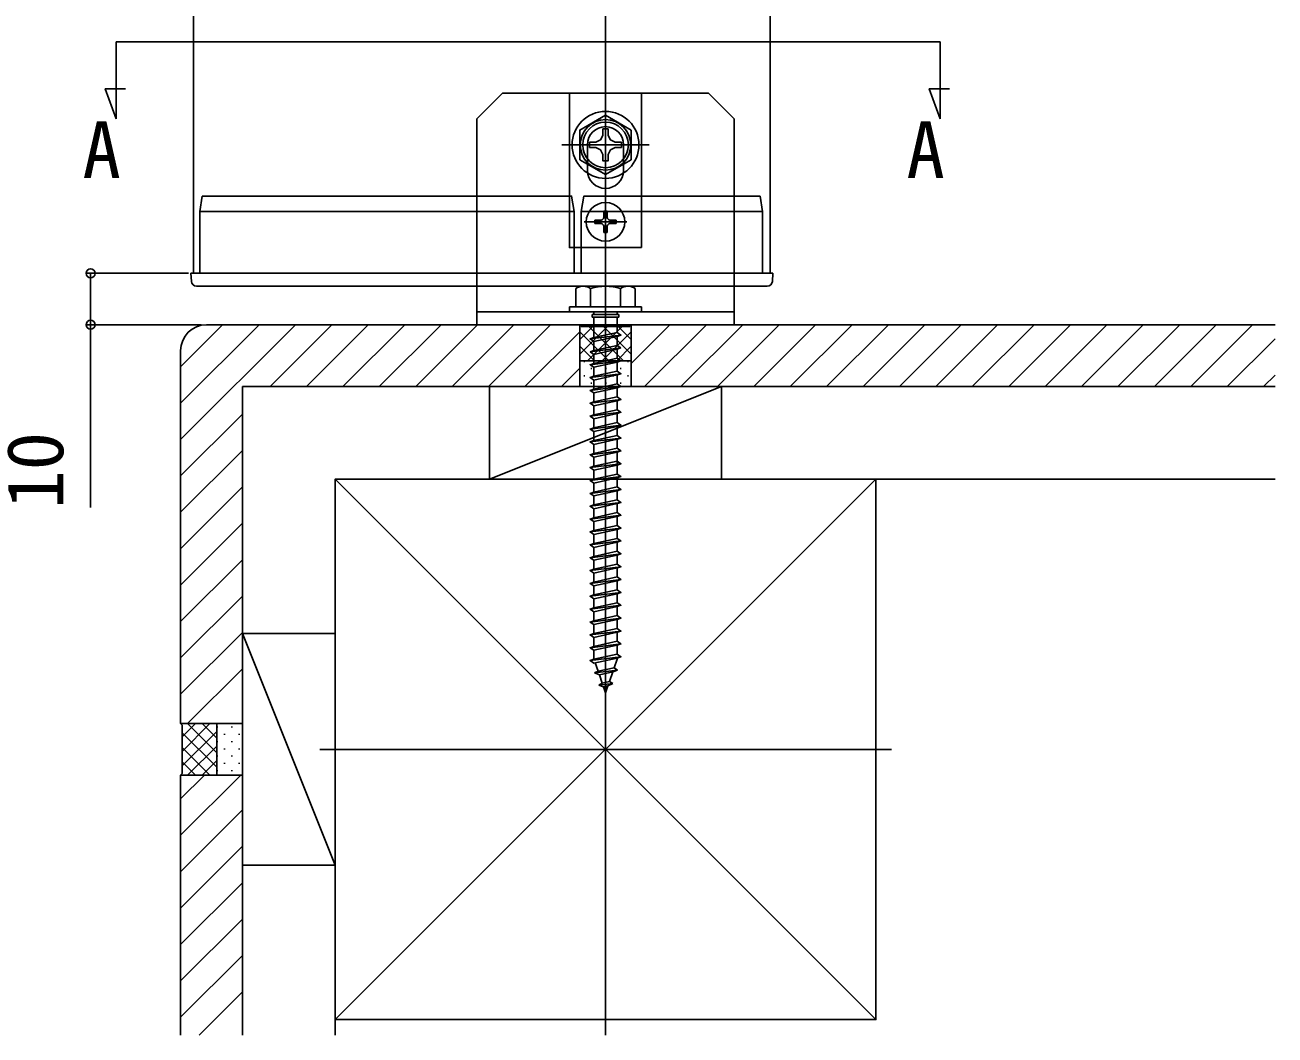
# Model space of a CAD drawing. Units: millimetres, scale not verified. Extents: x -875 to 875, y -1299 to 1293.
# Drawn here: x 50.5 to 293.2, y -39.6 to 156.6 of the extents above; entities that cross this region are included whole.
import ezdxf
from ezdxf.enums import TextEntityAlignment as Align

# ---------------------------------------------------------------- set-up
doc = ezdxf.new("R2010")
doc.units = ezdxf.units.MM
doc.header["$LTSCALE"] = 8
for name, color, linetype in [('0-1_USER1', 3, 'Continuous'), ('0-3_YKK_12', 2, 'Continuous'), ('0-4_YKK_13', 4, 'Continuous'), ('0-5_YKK_D', 6, 'Continuous'), ('0-7_YSS_K', 3, 'Continuous'), ('0-8_YSS_KE', 3, 'Continuous')]:
    doc.layers.add(name, color=color, linetype=linetype)
doc.styles.add('ＭＳ ゴシック', font='')
doc.styles.get('ＭＳ ゴシック').set_extended_font_data('MS Gothic')

msp = doc.modelspace()

# ---------------------------------------------------------------- linework, layer by layer
at = {"layer": '0-3_YKK_12'}
for p, q in [((83.223, 108.353), (83.223, 581.353)), ((195.223, 108.353), (195.223, 469.353)), ((68.223, 153.353), (68.223, 138.353)), ((68.223, 153.353), (228.223, 153.353)), ((228.223, 153.353), (228.223, 138.353)), ((83.223, 108.353), (195.223, 108.353))]:
    msp.add_line(p, q, dxfattribs=at)
for points in [[(68.223, 138.353), (66.094, 144.203), (69.994, 144.203)], [(228.223, 138.353), (226.094, 144.203), (229.994, 144.203)]]:
    msp.add_lwpolyline(points, dxfattribs=at)
at = {"layer": '0-4_YKK_13'}
for p, q in [((143.223, 143.353), (138.223, 138.353)), ((143.223, 143.353), (183.223, 143.353)), ((188.223, 138.353), (183.223, 143.353)), ((163.223, 141.806), (163.223, 124.806)), ((162.7, 135.16), (162.721, 136.406)), ((171.723, 133.306), (154.723, 133.306)), ((159.723, 133.353), (159.723, 128.353)), ((166.723, 133.353), (166.723, 128.353)), ((84.923, 123.353), (84.423, 120.354)), ((163.223, 114.203), (163.223, 122.503)), ((157.123, 120.353), (157.123, 108.353)), ((158.523, 120.353), (193.099, 120.353)), ((158.523, 120.353), (158.523, 108.353)), ((162.873, 120.403), (163.573, 120.403)), ((162.873, 120.403), (162.873, 119.203)), ((163.573, 120.403), (163.573, 119.203)), ((159.073, 118.353), (167.373, 118.353)), ((161.173, 118.703), (161.173, 118.003)), ((161.173, 118.703), (162.373, 118.703)), ((161.173, 118.003), (162.373, 118.003)), ((162.873, 117.503), (162.873, 116.303)), ((163.573, 117.503), (163.573, 116.303)), ((164.073, 118.703), (165.273, 118.703)), ((164.073, 118.003), (165.273, 118.003)), ((165.273, 118.703), (165.273, 118.003)), ((162.873, 116.303), (163.573, 116.303)), ((163.223, 109.853), (163.223, 21.814)), ((82.723, 108.353), (82.818, 106.792)), ((193.501, 108.353), (85.221, 108.353)), ((195.627, 106.792), (195.723, 108.353)), ((85.316, 105.853), (193.296, 105.853)), ((158.223, 105.853), (157.473, 105.42)), ((157.473, 105.423), (157.473, 101.853)), ((158.223, 105.853), (168.223, 105.853)), ((160.336, 101.853), (160.336, 105.407)), ((166.109, 101.853), (166.109, 105.407)), ((168.223, 105.853), (168.973, 105.42)), ((168.973, 101.853), (168.973, 105.423)), ((138.223, 100.853), (188.223, 100.853)), ((170.223, 101.853), (156.223, 101.853)), ((156.223, 101.853), (156.223, 100.853)), ((170.223, 100.853), (156.223, 100.853)), ((168.973, 101.853), (157.473, 101.853)), ((160.623, 100.353), (160.623, 99.853)), ((165.823, 100.353), (160.623, 100.353)), ((165.823, 99.853), (160.623, 99.853)), ((160.973, 100.853), (160.973, 100.353)), ((160.973, 95.853), (160.973, 99.853)), ((165.473, 100.853), (165.473, 100.353)), ((165.473, 99.853), (165.473, 96.853)), ((165.823, 100.353), (165.823, 99.853)), ((170.223, 101.853), (170.223, 100.853)), ((138.223, 98.353), (188.223, 98.353)), ((166.223, 96.353), (160.223, 95.603)), ((165.473, 96.103), (160.973, 95.103)), ((160.973, 93.353), (160.973, 95.103)), ((165.473, 96.103), (165.473, 94.353)), ((166.223, 93.853), (160.223, 93.103)), ((160.973, 93.353), (160.223, 93.103)), ((160.223, 93.103), (160.973, 92.603)), ((165.473, 94.353), (160.973, 93.353)), ((165.473, 93.603), (160.973, 92.603)), ((160.973, 90.853), (160.973, 92.603)), ((165.473, 94.353), (166.223, 93.853)), ((166.223, 93.853), (165.473, 93.603)), ((165.473, 93.603), (165.473, 91.853)), ((166.223, 91.353), (160.223, 90.603)), ((165.473, 91.103), (160.973, 90.103)), ((160.973, 88.353), (160.973, 90.103)), ((165.473, 91.103), (165.473, 89.353)), ((166.223, 88.853), (160.223, 88.103)), ((165.473, 88.603), (160.973, 87.603)), ((160.973, 85.853), (160.973, 87.603)), ((165.473, 88.603), (165.473, 86.853)), ((166.223, 86.353), (160.223, 85.603)), ((165.473, 86.103), (160.973, 85.103)), ((160.973, 83.353), (160.973, 85.103)), ((165.473, 86.103), (165.473, 84.353)), ((166.223, 83.853), (160.223, 83.103)), ((165.473, 83.603), (160.973, 82.603)), ((160.973, 80.853), (160.973, 82.603)), ((165.473, 83.603), (165.473, 81.853)), ((166.223, 81.353), (160.223, 80.603)), ((165.473, 81.103), (160.973, 80.103)), ((160.973, 78.353), (160.973, 80.103)), ((165.473, 81.103), (165.473, 79.353)), ((166.223, 78.853), (160.223, 78.103)), ((165.473, 78.603), (160.973, 77.603)), ((165.473, 78.603), (165.473, 76.853)), ((166.223, 76.353), (160.223, 75.603)), ((160.973, 75.853), (160.973, 77.603)), ((165.473, 76.103), (160.973, 75.103)), ((165.473, 76.103), (165.473, 74.353)), ((166.223, 73.853), (160.223, 73.103)), ((160.973, 73.353), (160.973, 75.103)), ((165.473, 73.603), (160.973, 72.603)), ((165.473, 73.603), (165.473, 69.353)), ((166.223, 71.353), (160.223, 70.603)), ((160.973, 70.853), (160.973, 72.603)), ((165.473, 71.103), (160.973, 70.103)), ((166.223, 68.853), (160.223, 68.103)), ((160.973, 68.353), (160.973, 70.103)), ((165.473, 68.603), (160.973, 67.603)), ((165.473, 68.603), (165.473, 66.853)), ((166.223, 66.353), (160.223, 65.603)), ((160.973, 65.853), (160.973, 67.603)), ((165.473, 66.103), (160.973, 65.103)), ((165.473, 66.103), (165.473, 64.353)), ((166.223, 63.853), (160.223, 63.103)), ((160.973, 63.353), (160.973, 65.103)), ((165.473, 63.603), (160.973, 62.603)), ((165.473, 63.603), (165.473, 61.853)), ((166.223, 61.353), (160.223, 60.603)), ((160.973, 60.853), (160.973, 62.603)), ((165.473, 61.103), (160.973, 60.103)), ((165.473, 61.103), (165.473, 59.353)), ((166.223, 58.853), (160.223, 58.103)), ((160.973, 58.353), (160.973, 60.103)), ((165.473, 58.603), (160.973, 57.603)), ((165.473, 58.603), (165.473, 56.853)), ((166.223, 56.353), (160.223, 55.603)), ((160.973, 55.853), (160.973, 57.603)), ((165.473, 56.103), (160.973, 55.103)), ((165.473, 56.103), (165.473, 54.353)), ((166.223, 53.853), (160.223, 53.103)), ((160.973, 53.353), (160.973, 55.103)), ((165.473, 53.603), (160.973, 52.603)), ((165.473, 53.603), (165.473, 51.853)), ((166.223, 51.353), (160.223, 50.603)), ((160.973, 50.853), (160.973, 52.603)), ((165.473, 51.103), (160.973, 50.103)), ((165.473, 51.103), (165.473, 49.353)), ((166.223, 48.853), (160.223, 48.103)), ((160.973, 48.353), (160.973, 50.103)), ((165.473, 48.603), (160.973, 47.603)), ((165.473, 48.603), (165.473, 46.853)), ((166.223, 46.353), (160.223, 45.603)), ((160.973, 45.853), (160.973, 47.603)), ((166.223, 43.853), (160.223, 43.103)), ((165.473, 46.103), (160.973, 45.103)), ((160.973, 43.353), (160.973, 45.103)), ((165.473, 46.103), (165.473, 44.353)), ((166.223, 41.353), (160.223, 40.603)), ((165.473, 43.603), (160.973, 42.603)), ((160.973, 40.853), (160.973, 42.603)), ((165.473, 43.603), (165.473, 41.853)), ((166.223, 38.853), (160.223, 38.103)), ((165.473, 41.103), (160.973, 40.103)), ((160.973, 38.353), (160.973, 40.103)), ((165.473, 41.103), (165.473, 39.353)), ((165.473, 38.603), (160.973, 37.603)), ((160.973, 35.853), (160.973, 37.603)), ((165.473, 38.603), (165.473, 36.853)), ((166.223, 36.353), (160.223, 35.603)), ((165.473, 36.103), (160.973, 35.103)), ((160.973, 33.388), (160.973, 35.103)), ((165.473, 36.103), (165.473, 34.353)), ((166.223, 33.853), (160.223, 33.103)), ((165.473, 33.603), (160.973, 32.603)), ((160.984, 33.356), (160.973, 33.388)), ((161.783, 31.033), (161.224, 32.659)), ((164.901, 31.726), (161.783, 31.033)), ((165.473, 33.388), (164.901, 31.726)), ((165.536, 31.267), (164.901, 31.726)), ((165.473, 33.603), (165.473, 33.388)), ((165.536, 31.267), (161.101, 30.713)), ((161.101, 30.713), (161.783, 31.033)), ((161.101, 30.713), (162.023, 30.337)), ((164.621, 30.914), (162.023, 30.337)), ((162.583, 28.711), (162.023, 30.337)), ((164.621, 30.914), (163.968, 29.019)), ((165.536, 31.267), (164.621, 30.914)), ((161.926, 28.316), (162.583, 28.711)), ((164.636, 28.655), (161.926, 28.316)), ((161.926, 28.316), (162.823, 28.014)), ((163.968, 29.019), (162.583, 28.711)), ((163.689, 28.207), (162.823, 28.014)), ((163.223, 26.853), (162.823, 28.014)), ((163.689, 28.207), (163.223, 26.853)), ((164.636, 28.655), (163.689, 28.207)), ((164.636, 28.655), (163.968, 29.019))]:
    msp.add_line(p, q, dxfattribs=at)
for points in [[(170.223, 113.353), (170.223, 143.353), (156.223, 143.353), (156.223, 113.353)], [(168.223, 136.193), (163.223, 139.079), (158.223, 136.193), (158.223, 130.419), (163.223, 127.532), (168.223, 130.419)]]:
    msp.add_lwpolyline(points, close=True, dxfattribs=at)
for points in [[(138.223, 138.353), (138.223, 108.353), (138.223, 98.353)], [(162.721, 136.406), (163.724, 136.406), (163.746, 135.16)], [(188.223, 138.353), (188.223, 108.353), (188.223, 98.353)], [(161.369, 132.783), (160.123, 132.805), (160.123, 133.807), (161.369, 133.829)], [(161.369, 133.829), (162.238, 134.291), (162.7, 135.16)], [(163.746, 135.16), (164.208, 134.291), (165.076, 133.829)], [(165.076, 133.829), (166.323, 133.807), (166.323, 132.805), (165.076, 132.783)], [(162.7, 131.452), (162.238, 132.321), (161.369, 132.783)], [(163.746, 131.452), (163.724, 130.206), (162.721, 130.206), (162.7, 131.452)], [(165.076, 132.783), (164.208, 132.321), (163.746, 131.452)], [(85.614, 123.353), (85.4, 123.353), (85.207, 123.353), (85.054, 123.353), (84.957, 123.353), (84.923, 123.353)], [(85.124, 120.353), (157.123, 120.353), (156.623, 123.353), (85.614, 123.353)], [(192.607, 123.353), (159.023, 123.353), (158.523, 120.353)], [(193.223, 123.353), (193.143, 123.353), (192.921, 123.353), (192.607, 123.353)], [(193.723, 108.353), (193.723, 120.353), (193.723, 120.354), (193.223, 123.353)], [(84.423, 120.354), (84.459, 120.368), (84.558, 120.376), (84.71, 120.376), (84.901, 120.368), (85.114, 120.354)], [(84.423, 120.354), (84.423, 120.353), (84.423, 108.353)], [(85.124, 120.353), (85.123, 120.353), (85.122, 120.353), (85.122, 120.353), (85.121, 120.353), (85.121, 120.353), (85.12, 120.353), (85.119, 120.353), (85.119, 120.353), (85.118, 120.353), (85.118, 120.353), (85.117, 120.353), (85.116, 120.353), (85.116, 120.354), (85.115, 120.354), (85.115, 120.354), (85.114, 120.354)], [(193.108, 120.354), (193.107, 120.354), (193.107, 120.353), (193.106, 120.353), (193.106, 120.353), (193.105, 120.353), (193.105, 120.353), (193.104, 120.353), (193.103, 120.353), (193.103, 120.353), (193.102, 120.353), (193.102, 120.353), (193.101, 120.353), (193.101, 120.353), (193.1, 120.353), (193.1, 120.353), (193.099, 120.353)], [(193.108, 120.354), (193.418, 120.37), (193.64, 120.37), (193.723, 120.354)], [(85.221, 108.353), (84.92, 108.353), (84.624, 108.353), (84.335, 108.353), (84.061, 108.353), (83.803, 108.353), (83.565, 108.353), (83.352, 108.353), (83.166, 108.353), (83.009, 108.353), (82.886, 108.353), (82.796, 108.353), (82.741, 108.353), (82.723, 108.353)], [(195.723, 108.353), (195.711, 108.353), (195.676, 108.353), (195.617, 108.353), (195.536, 108.353), (195.433, 108.353), (195.31, 108.353), (195.166, 108.353), (195.004, 108.353), (194.825, 108.353), (194.632, 108.353), (194.423, 108.353), (194.205, 108.353), (193.978, 108.353), (193.743, 108.353), (193.501, 108.353)], [(83.816, 105.853), (83.832, 105.853), (83.878, 105.853), (83.952, 105.853), (84.055, 105.853), (84.183, 105.853), (84.334, 105.853), (84.506, 105.853), (84.693, 105.853), (84.894, 105.853), (85.102, 105.853), (85.316, 105.853)], [(193.296, 105.853), (193.719, 105.853), (194.09, 105.853), (194.381, 105.853), (194.566, 105.853), (194.629, 105.853)], [(165.473, 96.853), (160.973, 95.853), (160.223, 95.603), (160.973, 95.103)], [(165.473, 96.853), (166.223, 96.353), (165.473, 96.103)], [(165.473, 91.853), (160.973, 90.853), (160.223, 90.603), (160.973, 90.103)], [(165.473, 91.853), (166.223, 91.353), (165.473, 91.103)], [(165.473, 89.353), (160.973, 88.353), (160.223, 88.103), (160.973, 87.603)], [(165.473, 89.353), (166.223, 88.853), (165.473, 88.603)], [(165.473, 86.853), (160.973, 85.853), (160.223, 85.603), (160.973, 85.103)], [(165.473, 86.853), (166.223, 86.353), (165.473, 86.103)], [(165.473, 84.353), (160.973, 83.353), (160.223, 83.103), (160.973, 82.603)], [(165.473, 84.353), (166.223, 83.853), (165.473, 83.603)], [(165.473, 81.853), (160.973, 80.853), (160.223, 80.603), (160.973, 80.103)], [(165.473, 81.853), (166.223, 81.353), (165.473, 81.103)], [(165.473, 79.353), (160.973, 78.353), (160.223, 78.103), (160.973, 77.603)], [(165.473, 79.353), (166.223, 78.853), (165.473, 78.603)], [(165.473, 76.853), (160.973, 75.853), (160.223, 75.603), (160.973, 75.103)], [(165.473, 76.853), (166.223, 76.353), (165.473, 76.103)], [(165.473, 74.353), (160.973, 73.353), (160.223, 73.103), (160.973, 72.603)], [(165.473, 74.353), (166.223, 73.853), (165.473, 73.603)], [(165.473, 71.853), (160.973, 70.853), (160.223, 70.603), (160.973, 70.103)], [(165.473, 71.853), (166.223, 71.353), (165.473, 71.103)], [(165.473, 69.353), (160.973, 68.353), (160.223, 68.103), (160.973, 67.603)], [(165.473, 69.353), (166.223, 68.853), (165.473, 68.603)], [(165.473, 66.853), (160.973, 65.853), (160.223, 65.603), (160.973, 65.103)], [(165.473, 66.853), (166.223, 66.353), (165.473, 66.103)], [(165.473, 64.353), (160.973, 63.353), (160.223, 63.103), (160.973, 62.603)], [(165.473, 64.353), (166.223, 63.853), (165.473, 63.603)], [(165.473, 61.853), (160.973, 60.853), (160.223, 60.603), (160.973, 60.103)], [(165.473, 61.853), (166.223, 61.353), (165.473, 61.103)], [(165.473, 59.353), (160.973, 58.353), (160.223, 58.103), (160.973, 57.603)], [(165.473, 59.353), (166.223, 58.853), (165.473, 58.603)], [(165.473, 56.853), (160.973, 55.853), (160.223, 55.603), (160.973, 55.103)], [(165.473, 56.853), (166.223, 56.353), (165.473, 56.103)], [(165.473, 54.353), (160.973, 53.353), (160.223, 53.103), (160.973, 52.603)], [(165.473, 54.353), (166.223, 53.853), (165.473, 53.603)], [(165.473, 51.853), (160.973, 50.853), (160.223, 50.603), (160.973, 50.103)], [(165.473, 51.853), (166.223, 51.353), (165.473, 51.103)], [(165.473, 49.353), (160.973, 48.353), (160.223, 48.103), (160.973, 47.603)], [(165.473, 49.353), (166.223, 48.853), (165.473, 48.603)], [(165.473, 46.853), (160.973, 45.853), (160.223, 45.603), (160.973, 45.103)], [(165.473, 46.853), (166.223, 46.353), (165.473, 46.103)], [(165.473, 44.353), (160.973, 43.353), (160.223, 43.103), (160.973, 42.603)], [(165.473, 44.353), (166.223, 43.853), (165.473, 43.603)], [(165.473, 41.853), (160.973, 40.853), (160.223, 40.603), (160.973, 40.103)], [(165.473, 41.853), (166.223, 41.353), (165.473, 41.103)], [(165.473, 39.353), (160.973, 38.353), (160.223, 38.103), (160.973, 37.603)], [(165.473, 39.353), (166.223, 38.853), (165.473, 38.603)], [(165.473, 36.853), (160.973, 35.853), (160.223, 35.603), (160.973, 35.103)], [(165.473, 36.853), (166.223, 36.353), (165.473, 36.103)], [(165.473, 34.353), (160.973, 33.353), (160.223, 33.103), (160.973, 32.603)], [(165.473, 34.353), (166.223, 33.853), (165.473, 33.603)]]:
    msp.add_lwpolyline(points, dxfattribs=at)
for centre, radius in [((163.223, 133.306), 6.5), ((163.223, 133.306), 4.907), ((163.223, 133.306), 4.432), ((163.223, 118.353), 3.75)]:
    msp.add_circle(centre, radius, dxfattribs=at)
for centre, radius, start, end in [((163.223, 133.353), 3.5, 0, 180), ((163.223, 128.353), 3.5, 180, 0), ((162.373, 119.203), 0.5, 270, 0), ((164.073, 119.203), 0.5, 180, 270), ((162.373, 117.503), 0.5, 0, 90), ((164.073, 117.503), 0.5, 90, 180), ((83.816, 106.853), 1, 183.5, 270), ((158.893, 103.297), 2.556, 55.61575, 123.74822), ((163.223, 96.3), 9.553, 72.41205, 107.58795), ((167.553, 103.297), 2.556, 56.25178, 124.38425), ((194.629, 106.853), 1, 270, 356.5)]:
    msp.add_arc(centre, radius, start, end, dxfattribs=at)
at = {"layer": '0-5_YKK_D'}
for p, q in [((82.223, 108.353), (62.223, 108.353)), ((84.723, 98.353), (62.223, 98.353))]:
    msp.add_line(p, q, dxfattribs=at)
msp.add_lwpolyline([(63.223, 108.353), (63.223, 98.353), (63.223, 62.878)], dxfattribs=at)
for centre in [(63.223, 108.353), (63.223, 98.353)]:
    msp.add_circle(centre, 0.875, dxfattribs=at)
at = {"layer": '0-7_YSS_K'}
for p, q in [((163.223, -39.647), (163.223, 503.353)), ((80.723, 76.064), (103.012, 98.353)), ((80.723, 83.135), (95.941, 98.353)), ((80.723, 90.206), (88.87, 98.353)), ((158.223, 98.353), (85.723, 98.353)), ((98.083, 86.353), (110.083, 98.353)), ((105.154, 86.353), (117.154, 98.353)), ((112.225, 86.353), (124.225, 98.353)), ((119.296, 86.353), (131.296, 98.353)), ((126.367, 86.353), (138.367, 98.353)), ((133.438, 86.353), (145.438, 98.353)), ((140.51, 86.353), (152.51, 98.353)), ((158.223, 98.353), (158.523, 98.053)), ((158.223, 98.353), (158.223, 86.353)), ((158.223, 92.667), (163.609, 98.053)), ((158.223, 95.495), (160.781, 98.053)), ((158.523, 98.053), (167.923, 98.053)), ((159.737, 91.353), (166.437, 98.053)), ((160.008, 98.053), (166.708, 91.353)), ((162.836, 98.053), (168.223, 92.667)), ((165.665, 98.053), (168.223, 95.495)), ((168.223, 98.353), (167.923, 98.053)), ((168.223, 90.846), (175.73, 98.353)), ((293.223, 98.353), (168.223, 98.353)), ((168.223, 86.353), (168.223, 98.353)), ((170.801, 86.353), (182.801, 98.353)), ((177.872, 86.353), (189.872, 98.353)), ((184.943, 86.353), (196.943, 98.353)), ((192.014, 86.353), (204.014, 98.353)), ((199.085, 86.353), (211.085, 98.353)), ((206.156, 86.353), (218.156, 98.353)), ((213.228, 86.353), (225.228, 98.353)), ((220.299, 86.353), (232.299, 98.353)), ((227.37, 86.353), (239.37, 98.353)), ((234.441, 86.353), (246.441, 98.353)), ((241.512, 86.353), (253.512, 98.353)), ((248.583, 86.353), (260.583, 98.353)), ((255.654, 86.353), (267.654, 98.353)), ((262.725, 86.353), (274.725, 98.353)), ((269.796, 86.353), (281.796, 98.353)), ((276.867, 86.353), (288.867, 98.353)), ((147.581, 86.353), (158.223, 96.995)), ((158.223, 97.01), (163.88, 91.353)), ((162.566, 91.353), (168.223, 97.01)), ((283.938, 86.353), (293.223, 95.638)), ((80.723, 93.353), (80.723, 20.853)), ((158.223, 94.182), (161.051, 91.353)), ((165.394, 91.353), (168.223, 94.182)), ((154.652, 86.353), (158.223, 89.924)), ((168.223, 91.353), (158.223, 91.353)), ((158.98, 91.253), (159.18, 91.253)), ((160.394, 89.839), (160.594, 89.839)), ((161.809, 91.253), (162.009, 91.253)), ((163.223, 89.839), (163.423, 89.839)), ((164.637, 91.253), (164.837, 91.253)), ((166.051, 89.839), (166.251, 89.839)), ((167.465, 91.253), (167.665, 91.253)), ((158.98, 88.424), (159.18, 88.424)), ((161.809, 88.424), (162.009, 88.424)), ((164.637, 88.424), (164.837, 88.424)), ((167.465, 88.424), (167.665, 88.424)), ((291.009, 86.353), (293.223, 88.567)), ((92.723, 86.353), (92.723, 20.853)), ((158.223, 86.353), (92.723, 86.353)), ((140.723, 86.353), (140.723, 68.353)), ((185.723, 86.353), (140.723, 68.353)), ((160.394, 87.01), (160.594, 87.01)), ((163.223, 87.01), (163.423, 87.01)), ((166.051, 87.01), (166.251, 87.01)), ((293.223, 86.353), (168.223, 86.353)), ((80.723, 68.993), (92.723, 80.993)), ((80.723, 61.922), (92.723, 73.922)), ((110.723, 68.353), (215.723, 68.353)), ((110.723, -36.647), (110.723, 68.353)), ((110.723, 68.353), (215.723, -36.647)), ((215.723, 68.353), (110.723, -36.647)), ((140.723, 68.353), (185.723, 68.353)), ((80.723, 54.851), (92.723, 66.851)), ((80.723, 47.78), (92.723, 59.78)), ((80.723, 40.709), (92.723, 52.709)), ((80.723, 33.638), (92.723, 45.638)), ((80.723, 26.566), (92.723, 38.566)), ((92.723, 38.353), (110.723, -6.647)), ((110.723, -6.647), (110.723, 38.353)), ((82.081, 20.853), (92.723, 31.495)), ((80.723, 20.853), (92.723, 20.853)), ((80.723, 20.853), (81.023, 20.553)), ((81.023, 15.467), (86.409, 20.853)), ((81.023, 18.295), (83.581, 20.853)), ((81.023, 11.153), (81.023, 20.553)), ((87.723, 15.196), (82.066, 20.853)), ((87.723, 18.025), (84.894, 20.853)), ((87.723, 20.853), (87.723, 10.853)), ((87.823, 20.096), (87.823, 20.296)), ((90.652, 20.096), (90.652, 20.296)), ((81.023, 12.639), (87.723, 19.339)), ((87.723, 12.368), (81.023, 19.068)), ((87.823, 17.267), (87.823, 17.467)), ((89.237, 18.682), (89.237, 18.882)), ((90.652, 17.267), (90.652, 17.467)), ((92.066, 18.682), (92.066, 18.882)), ((86.409, 10.853), (81.023, 16.24)), ((82.066, 10.853), (87.723, 16.51)), ((87.823, 14.439), (87.823, 14.639)), ((89.237, 15.853), (89.237, 16.053)), ((90.652, 14.439), (90.652, 14.639)), ((92.066, 15.853), (92.066, 16.053)), ((107.723, 15.853), (218.723, 15.853)), ((83.581, 10.853), (81.023, 13.411)), ((84.894, 10.853), (87.723, 13.682)), ((89.237, 13.025), (89.237, 13.225)), ((92.066, 13.025), (92.066, 13.225)), ((80.723, 10.853), (81.023, 11.153)), ((80.723, 10.853), (92.723, 10.853)), ((80.723, 10.853), (80.723, -39.647)), ((80.723, -0.84), (92.416, 10.853)), ((80.723, 6.231), (85.345, 10.853)), ((87.823, 11.611), (87.823, 11.811)), ((90.652, 11.611), (90.652, 11.811)), ((92.723, 10.853), (92.723, -39.647)), ((80.723, -7.911), (92.723, 4.089)), ((80.723, -14.983), (92.723, -2.983)), ((92.723, -6.647), (110.723, -6.647)), ((80.723, -22.054), (92.723, -10.054)), ((80.723, -29.125), (92.723, -17.125)), ((80.723, -36.196), (92.723, -24.196)), ((84.343, -39.647), (92.723, -31.267))]:
    msp.add_line(p, q, dxfattribs=at)
for points in [[(158.223, 98.353), (158.223, 86.353), (168.223, 86.353), (168.223, 98.353)], [(140.723, 86.353), (185.723, 86.353), (185.723, 68.353)], [(110.723, -36.647), (215.723, -36.647), (215.723, 68.353)], [(92.723, -6.647), (92.723, 38.353), (110.723, 38.353)], [(80.723, 10.853), (92.723, 10.853), (92.723, 20.853), (80.723, 20.853)]]:
    msp.add_lwpolyline(points, dxfattribs=at)
msp.add_arc((85.723, 93.353), 5, 90, 180, dxfattribs=at)
at = {"layer": '0-8_YSS_KE'}
msp.add_lwpolyline([(293.223, 68.353), (110.723, 68.353), (110.723, -39.647)], dxfattribs=at)

# ---------------------------------------------------------------- texts
at = {"layer": '0-1_USER1', "style": 'ＭＳ ゴシック'}
for p in [(61.638, 123.555), (221.638, 123.555)]:
    msp.add_text('A', height=11, dxfattribs=at).set_placement(p, align=Align.BOTTOM_LEFT)
at = {"layer": '0-5_YKK_D', "style": 'ＭＳ ゴシック'}
msp.add_text('10', height=11, rotation=90, dxfattribs=at).set_placement((61.223, 62.577), align=Align.BOTTOM_LEFT)

doc.saveas('drawing.dxf')
